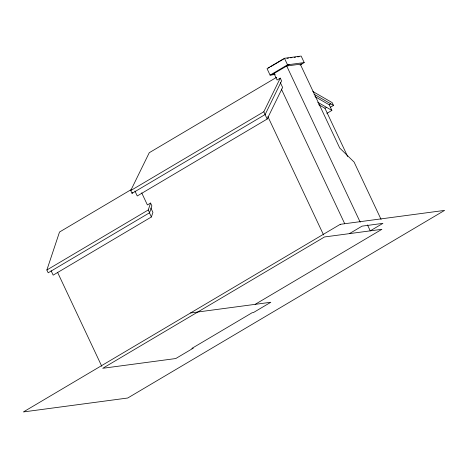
<?xml version="1.0" encoding="UTF-8"?>
<svg xmlns="http://www.w3.org/2000/svg" width="468" height="468" viewBox="0 0 468 468"><rect width="100%" height="100%" fill="white"/><g stroke="black" fill="none" stroke-linecap="round" stroke-linejoin="round"><path stroke-width="0.7" d="M141.716 192.88L147.397 204.943L150.561 203.065L151.878 205.856L149.584 212.753L48.192 272.786L46.876 269.995L59.506 232.04L131.455 189.435M46.876 269.995L148.268 209.956L150.561 203.065M51.123 270.791L53.171 275.137L151.392 216.976L152.919 212.384L150.877 208.038M274.037 73.505L277.103 80.022L280.268 78.144L281.584 80.941L265.122 114.549L132.046 193.348L130.73 190.558L149.263 152.714L276.664 77.278M132.046 193.348L132.543 192.336M130.73 190.558L263.812 111.758L280.268 78.144M134.913 191.002L137.253 195.969L267.164 119.047L282.631 87.463L280.291 82.497M300.029 65.058L304.218 62.577L301.152 56.061L284.456 58.289L267.029 68.609L270.094 75.126L275.26 74.435M268.339 68.071L269.562 67.345M270.779 66.626L283.573 59.05M270.094 75.126L287.522 64.806L304.218 62.577M271.662 74.915L289.089 64.596M314.941 96.578L329.256 104.826L330.835 103.884M318.673 104.651L324.956 108.272L326.541 107.33M330.367 107.283L333.508 105.423L332.192 102.632L312.805 91.465M326.863 113.385L331.882 110.407L329.256 104.826M349.391 233.643L362.062 226.138L382.935 223.353L370.258 230.853L367.468 224.927M255.165 304.346L381.906 229.302L324.517 236.96L102.72 368.293L175.763 358.541L193.19 348.221L191.886 348.397L252.088 312.753L253.393 312.577L270.82 302.258L190.54 312.975M287.03 58.307L288.452 58.12M290.587 57.833L292.009 57.646M294.144 57.359L295.565 57.166M297.701 56.885L299.128 56.692M301.842 63.981L286.709 66.006L360.202 222.183M314.04 94.208L333.508 105.423M317.749 102.27L331.882 110.407M381.075 219.398L354.106 162.092L339.727 148.034L300.275 64.192M324.956 108.272L347.671 156.552M284.456 58.289L287.522 64.806M281.35 89.049L344.723 223.727M267.871 116.591L323.581 234.977M263.812 111.758L265.122 114.549M265.116 114.701L267.164 119.047M148.268 209.956L149.584 212.753M149.351 212.63L151.392 216.976M57.517 272.236L101.79 366.315M340.254 224.324L23.4 411.939L127.746 398.011L444.6 210.395L340.254 224.324"/></g></svg>
